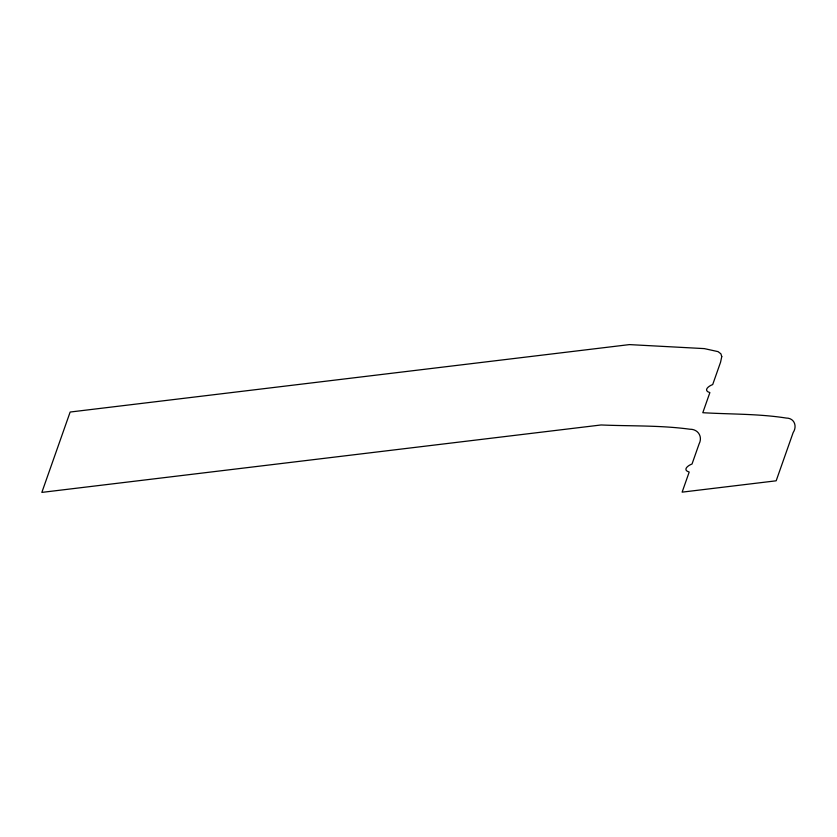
<?xml version="1.0" encoding="UTF-8"?>
<svg xmlns="http://www.w3.org/2000/svg" width="837" height="837" viewBox="0 0 837 837"><rect width="100%" height="100%" fill="white"/><g stroke="black" fill="none" stroke-linecap="round" stroke-linejoin="round"><path stroke-width="1.26" d="M721.766 356.604L720.573 362.191L712.695 384.57C708.657 385.962 702.745 390.544 709.87 392.605L702.798 412.704C730.544 414.357 758.584 413.698 786.11 418.04C794.428 417.977 797.379 426.242 793.152 432.583L776.171 480.804L682.124 492.146L689.196 472.058C682.103 469.975 688.004 465.403 692.021 464.022L699.094 443.924C702.902 436.684 698.068 429.025 689.824 429.224C660.456 425.206 630.659 426.242 601.112 424.966L41.85 492.397L70.151 412.034L629.414 344.603L704.325 348.61L718.062 351.634L720.898 353.821L721.766 356.604"/></g></svg>
